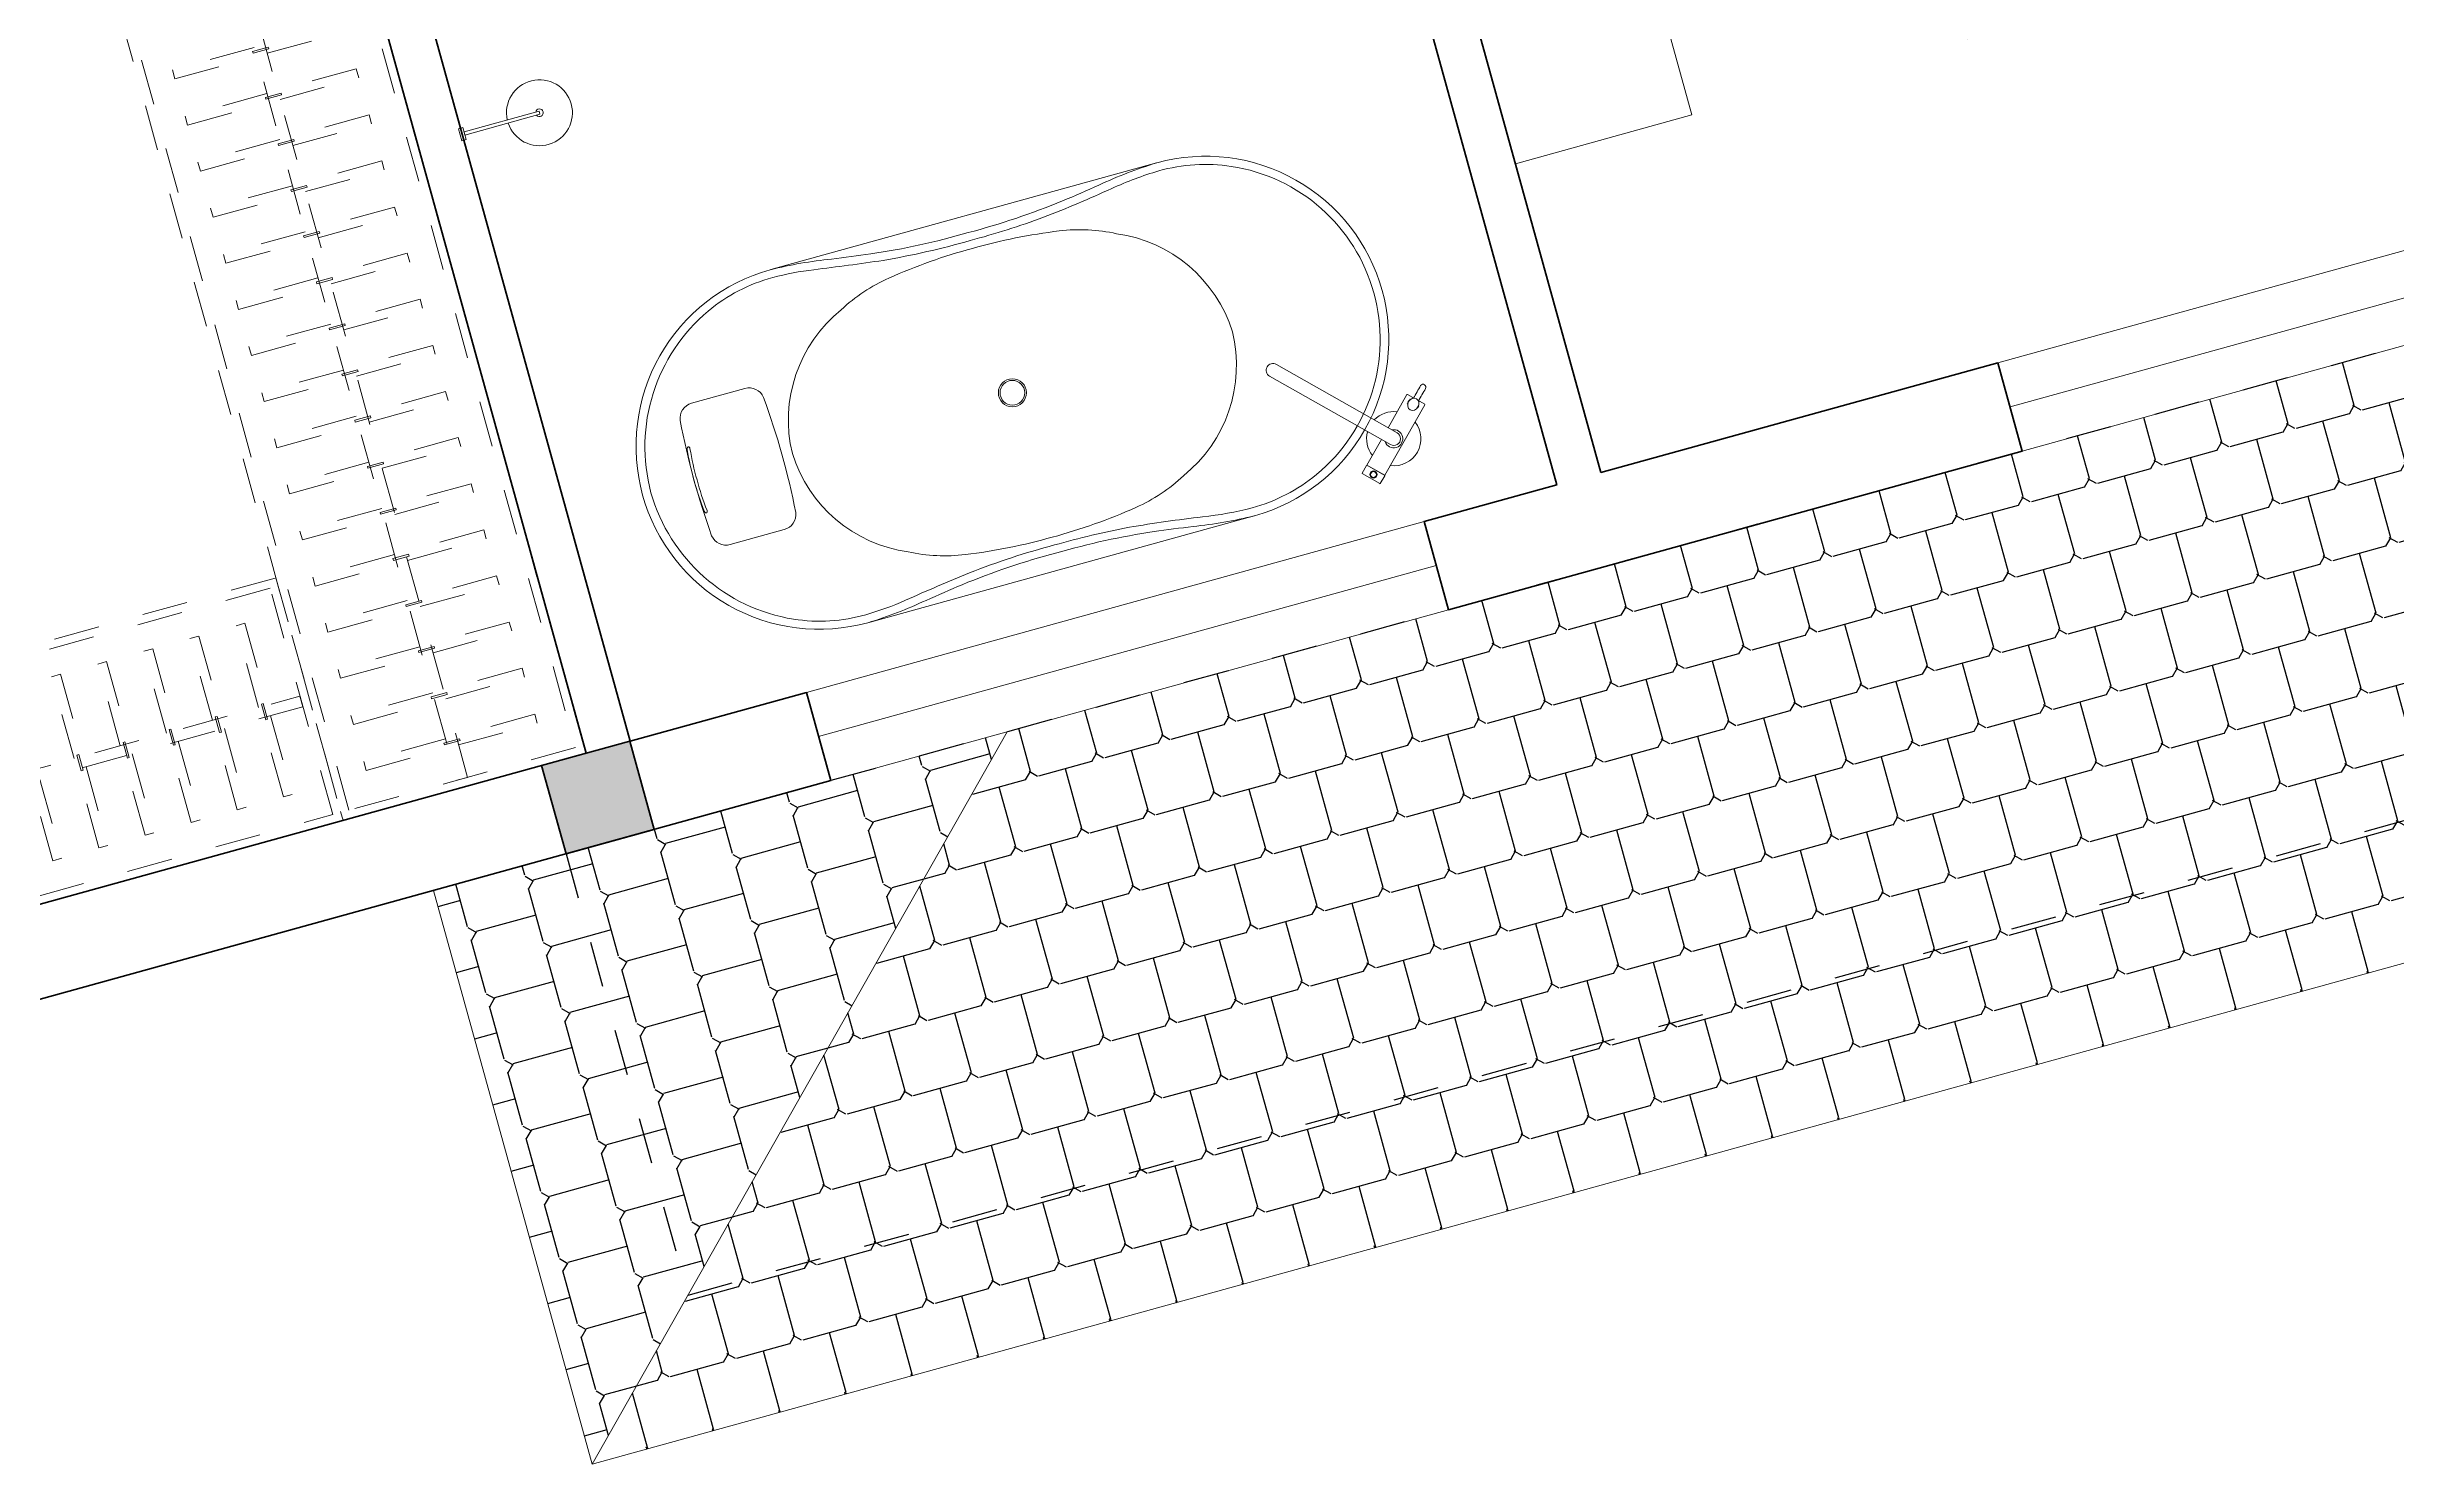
# Model space of a CAD drawing. Header units: metres. Extents: x 568332 to 569219, y 2065964 to 2066430.
# Drawn here: x 568445.01 to 568450.14, y 2066350.69 to 2066353.79 of the extents above; entities that cross this region are included whole.
import ezdxf

# ---------------------------------------------------------------- set-up
doc = ezdxf.new("R2010")
doc.units = ezdxf.units.M
doc.linetypes.add('HIDDEN', pattern=[0.375, 0.25, -0.125])
doc.linetypes.add('X-5M-G-MB PHONGNGU$0$HIDDEN2', pattern=[0.1875, 0.125, -0.0625])
doc.layers.get('0').update_dxf_attribs({"linetype": 'CONTINUOUS'})
doc.layers.get('DEFPOINTS').update_dxf_attribs({"linetype": 'CONTINUOUS'})
for name, color, linetype, lineweight in [('-CONCRETE', 1, 'CONTINUOUS', 35), ('-DIM', 9, 'CONTINUOUS', 13), ('-DOOR', 137, 'CONTINUOUS', 9), ('-FURNITURE', 46, 'CONTINUOUS', 9), ('-LINE1', 7, 'CONTINUOUS', 18), ('-WALL', 4, 'CONTINUOUS', 35)]:
    doc.layers.add(name, color=color, linetype=linetype, lineweight=lineweight)
doc.layers.add('13. NET HATCH', color=252, linetype='CONTINUOUS')

# ---------------------------------------------------------------- blocks, each defined once
blk = doc.blocks.new('*U279')
at = {"linetype": 'X-5M-G-MB PHONGNGU$0$HIDDEN2'}
for points in [[(0, 600.0000000004657), (0, 0), (1856.328824584533, -6.474040283905219e-10), (1856.328824584533, 599.9999999998182)], [(1836.328824584533, 579.9996613717449), (1836.328824584533, 19.99966137174504), (20, 20.00000000046566), (20, 580.0000000004657)], [(1836.328824584533, 286.6991212948271), (1836.328824584533, 313.0991212947339), (20, 313.0991212953813), (19.99999859370291, 286.6991212952417)], [(113.7817614636733, 319.1750910408318), (109.4317788550979, 319.1750910408318), (109.4317788550979, 280.441767644881), (113.7817614636733, 280.441767644881)], [(227.7817614636733, 319.1750910407849), (223.4317788550979, 319.1750910407849), (223.4317788550979, 280.4417676448341), (227.7817614636733, 280.4417676448341)], [(341.7817614636733, 319.175091040738), (337.4317788550979, 319.175091040738), (337.4317788550979, 280.4417676447872), (341.7817614636733, 280.4417676447872)], [(455.7817614636733, 319.1750910406911), (451.4317788550979, 319.1750910406911), (451.4317788550979, 280.4417676447403), (455.7817614636733, 280.4417676447403)], [(569.7817614636733, 319.1750910406442), (565.431778855098, 319.1750910406442), (565.431778855098, 280.4417676446934), (569.7817614636733, 280.4417676446934)], [(683.7817614636733, 319.1750910405973), (679.431778855098, 319.1750910405973), (679.431778855098, 280.4417676446465), (683.7817614636733, 280.4417676446465)], [(797.7817614636733, 319.1750910405504), (793.431778855098, 319.1750910405504), (793.431778855098, 280.4417676445996), (797.7817614636733, 280.4417676445996)], [(911.7817614636733, 319.1750910405035), (907.431778855098, 319.1750910405035), (907.431778855098, 280.4417676445527), (911.7817614636733, 280.4417676445527)], [(1025.781761463673, 319.1750910404566), (1021.431778855098, 319.1750910404566), (1021.431778855098, 280.4417676445057), (1025.781761463673, 280.4417676445057)], [(1139.781761463673, 319.1750910404097), (1135.431778855098, 319.1750910404097), (1135.431778855098, 280.4417676444588), (1139.781761463673, 280.4417676444588)], [(1253.781761463673, 319.1750910403628), (1249.431778855098, 319.1750910403628), (1249.431778855098, 280.4417676444119), (1253.781761463673, 280.4417676444119)], [(1367.781761463673, 319.1750910403159), (1363.431778855098, 319.1750910403159), (1363.431778855098, 280.441767644365), (1367.781761463673, 280.441767644365)], [(1481.781761463673, 319.175091040269), (1477.431778855098, 319.175091040269), (1477.431778855098, 280.4417676443181), (1481.781761463673, 280.4417676443181)], [(1595.781761463673, 319.175091040222), (1591.431778855098, 319.175091040222), (1591.431778855098, 280.4417676442712), (1595.781761463673, 280.4417676442712)], [(1709.781761463673, 319.1750910401751), (1705.431778855098, 319.1750910401751), (1705.431778855098, 280.4417676442243), (1709.781761463673, 280.4417676442243)], [(1823.781761463673, 319.1750910401282), (1819.431778855098, 319.1750910401282), (1819.431778855098, 280.4417676441774), (1823.781761463673, 280.4417676441774)]]:
    blk.add_lwpolyline(points, close=True, dxfattribs=at)
for points in [[(122.2409142897814, 313.1103512093413), (122.2409142897814, 515.2497102723445), (100.1765458012815, 515.2497102723445), (100.1765458012815, 313.1103512093413)], [(236.2409142897814, 313.1103512092944), (236.2409142897814, 515.2497102722975), (214.1765458012815, 515.2497102722975), (214.1765458012815, 313.1103512092944)], [(350.2409142897814, 313.1103512092475), (350.2409142897814, 515.2497102722507), (328.1765458012815, 515.2497102722507), (328.1765458012815, 313.1103512092475)], [(464.2409142897814, 313.1103512092006), (464.2409142897814, 515.2497102722037), (442.1765458012815, 515.2497102722037), (442.1765458012815, 313.1103512092006)], [(578.2409142897814, 313.1103512091537), (578.2409142897814, 515.2497102721569), (556.1765458012815, 515.2497102721569), (556.1765458012815, 313.1103512091537)], [(692.2409142897814, 313.1103512091068), (692.2409142897814, 515.24971027211), (670.1765458012815, 515.24971027211), (670.1765458012815, 313.1103512091068)], [(806.2409142897814, 313.1103512090599), (806.2409142897814, 515.249710272063), (784.1765458012815, 515.249710272063), (784.1765458012815, 313.1103512090599)], [(920.2409142897814, 313.110351209013), (920.2409142897814, 515.2497102720162), (898.1765458012815, 515.2497102720162), (898.1765458012815, 313.110351209013)], [(1034.240914289781, 313.1103512089661), (1034.240914289781, 515.2497102719692), (1012.176545801281, 515.2497102719692), (1012.176545801281, 313.1103512089661)], [(1148.240914289781, 313.1103512089192), (1148.240914289781, 515.2497102719224), (1126.176545801281, 515.2497102719224), (1126.176545801281, 313.1103512089192)], [(1262.240914289781, 313.1103512088723), (1262.240914289781, 515.2497102718754), (1240.176545801281, 515.2497102718754), (1240.176545801281, 313.1103512088723)], [(1376.240914289781, 313.1103512088254), (1376.240914289781, 515.2497102718285), (1354.176545801281, 515.2497102718285), (1354.176545801281, 313.1103512088254)], [(1490.240914289781, 313.1103512087785), (1490.240914289781, 515.2497102717816), (1468.176545801281, 515.2497102717816), (1468.176545801281, 313.1103512087785)], [(1604.240914289781, 313.1103512087315), (1604.240914289781, 515.2497102717347), (1582.176545801281, 515.2497102717347), (1582.176545801281, 313.1103512087315)], [(1718.240914289781, 313.1103512086846), (1718.240914289781, 515.2497102716878), (1696.176545801281, 515.2497102716878), (1696.176545801281, 313.1103512086846)], [(1832.240914289781, 313.1103512086377), (1832.240914289781, 515.2497102716409), (1810.176545801281, 515.2497102716409), (1810.176545801281, 313.1103512086377)], [(100.1765458012815, 286.7103512094345), (100.1765458012815, 92.0852110228024), (122.2409142897814, 92.0852110228024), (122.2409142897814, 286.7103512094345)], [(214.1765458012815, 286.7103512093876), (214.1765458012815, 92.08521102275549), (236.2409142897814, 92.08521102275549), (236.2409142897814, 286.7103512093876)], [(328.1765458012815, 286.7103512093407), (328.1765458012815, 92.08521102270858), (350.2409142897814, 92.08521102270858), (350.2409142897814, 286.7103512093407)], [(442.1765458012815, 286.7103512092938), (442.1765458012815, 92.08521102266168), (464.2409142897814, 92.08521102266168), (464.2409142897814, 286.7103512092938)], [(556.1765458012815, 286.7103512092469), (556.1765458012815, 92.08521102261477), (578.2409142897814, 92.08521102261477), (578.2409142897814, 286.7103512092469)], [(670.1765458012815, 286.7103512092), (670.1765458012815, 92.08521102256786), (692.2409142897814, 92.08521102256786), (692.2409142897814, 286.7103512092)], [(784.1765458012815, 286.7103512091531), (784.1765458012815, 92.08521102252095), (806.2409142897814, 92.08521102252095), (806.2409142897814, 286.7103512091531)], [(898.1765458012815, 286.7103512091062), (898.1765458012815, 92.08521102247404), (920.2409142897814, 92.08521102247404), (920.2409142897814, 286.7103512091062)], [(1012.176545801281, 286.7103512090592), (1012.176545801281, 92.08521102242715), (1034.240914289781, 92.08521102242715), (1034.240914289781, 286.7103512090592)], [(1126.176545801281, 286.7103512090123), (1126.176545801281, 92.08521102238024), (1148.240914289781, 92.08521102238024), (1148.240914289781, 286.7103512090123)], [(1240.176545801281, 286.7103512089654), (1240.176545801281, 92.08521102233333), (1262.240914289781, 92.08521102233333), (1262.240914289781, 286.7103512089654)], [(1354.176545801281, 286.7103512089186), (1354.176545801281, 92.08521102228642), (1376.240914289781, 92.08521102228642), (1376.240914289781, 286.7103512089186)], [(1468.176545801281, 286.7103512088717), (1468.176545801281, 92.0852110222395), (1490.240914289781, 92.0852110222395), (1490.240914289781, 286.7103512088717)], [(1582.176545801281, 286.7103512088247), (1582.176545801281, 92.0852110221926), (1604.240914289781, 92.0852110221926), (1604.240914289781, 286.7103512088247)], [(1696.176545801281, 286.7103512087778), (1696.176545801281, 92.0852110221457), (1718.240914289781, 92.0852110221457), (1718.240914289781, 286.7103512087778)], [(1810.176545801281, 286.7103512087309), (1810.176545801281, 92.08521102209879), (1832.240914289781, 92.08521102209879), (1832.240914289781, 286.7103512087309)]]:
    blk.add_lwpolyline(points, dxfattribs=at)
blk = doc.blocks.new('A$C4D045CFB')
at = {"layer": '13. NET HATCH'}
h = blk.add_hatch(dxfattribs=at)
h.set_pattern_fill('MAIGO-12', color=256, scale=300, angle=270)
h.set_pattern_definition([(270, (-1.653273178848927e-14, -90), (150, -75.00000000000003), [120, -30, 120, -30]), (0, (14.99999999999999, -75), (150, 74.99999999999996), [135, -165]), (315, (-1.102182119232618e-14, -60), (150.0000000028537, -75.0000000014269), [21.213203436, -403.0508652]), (45, (-1.653273178848927e-14, -90), (150.0000000028537, 75.00000000142683), [21.213203436, -403.0508652])])
h.paths.add_polyline_path([(-0.0008800443320069462, 6100.494044825784), (1299.999119955668, 4500.000660992693), (1299.999119955668, 1300.000660992693), (-0.0008800443320069462, 0.000660992693156004)])
h = blk.add_hatch(dxfattribs=at)
h.set_pattern_fill('MAIGO-12', color=256, scale=300)
h.set_pattern_definition([(0, (90, 0), (75, 150), [120, -30, 120, -30]), (90, (75, 15), (-74.99999999999999, 150), [135, -165]), (45, (60, 0), (75.00000000142687, 150.0000000028537), [21.213203436, -403.0508652]), (135, (90, 0), (-75.00000000142686, 150.0000000028537), [21.213203436, -403.0508652])])
h.paths.add_polyline_path([(1299.999119955668, 1300.000660992693), (1299.999119955668, 0.000660992693156004), (-0.0008800443320069462, 0.000660992693156004)])
at = {"layer": '-LINE1'}
for p, q in [((-0.0008800443320069462, 0.000660992693156004), (-0.0008800443320069462, 6100.494044825784)), ((-0.0008800443320069462, 0.000660992693156004), (1299.999119955668, 1300.000660992693)), ((1299.999119955668, 0.000660992693156004), (-0.0008800443320069462, 0.000660992693156004))]:
    blk.add_line(p, q, dxfattribs=at)
at = {"layer": 'DEFPOINTS', "linetype": 'HIDDEN', "ltscale": 5}
blk.add_lwpolyline([(1299.999119955668, 300.0006609926932), (299.999119955668, 300.0006609926932), (299.999119955668, 5800.494044825784), (1299.999119955668, 5800.494044825784)], close=True, dxfattribs=at)
blk = doc.blocks.new('G1600')
for p, q in [((137477.0741823114, -212827.2147267315), (139077.0741823114, -212827.2147267327)), ((137227.6935681712, -213391.7193460799), (137227.6935681718, -213076.8871672568)), ((139326.4547964507, -213391.7193460799), (139326.4547964501, -213076.8871672568)), ((137385.1096575831, -213234.3032566686), (137070.2774787599, -213234.3032566681)), ((139169.0387070388, -213234.3032566686), (139483.870885862, -213234.3032566681))]:
    blk.add_line(p, q)
blk.add_lwpolyline([(137477.074182311, -213484.2147267315), (137477.0741823123, -211484.2147267315), (139077.0741823123, -211484.2147267327), (139077.074182311, -213484.2147267327), (137477.074182311, -213484.2147267315)])
for points in [[(136977.074182316, -213484.2147267311), (136977.0741823163, -212984.3917867657), (137477.0741823113, -212984.3917867661), (137477.074182311, -213484.2147267315)], [(137617.074182311, -213375.2147267316), (137617.0741823112, -212998.7147267316), (138234.5741823112, -212998.714726732), (138234.574182311, -213375.214726732)], [(138937.074182311, -213375.2147267325), (138937.0741823112, -212998.7147267325), (138319.5741823112, -212998.7147267321), (138319.574182311, -213375.2147267321)], [(139577.0741823059, -213484.2147267331), (139577.0741823062, -212984.3917867677), (139077.0741823113, -212984.3917867673), (139077.074182311, -213484.2147267327)]]:
    blk.add_lwpolyline(points, close=True)
for centre, radius in [((137227.6935681715, -213234.3032566684), 157.4160894116067), ((139326.4547964504, -213234.3032566684), 157.4160894116067), ((137227.6935681715, -213234.3032566684), 82.41608941160666), ((139326.4547964504, -213234.3032566684), 82.41608941160666)]:
    blk.add_circle(centre, radius)
blk = doc.blocks.new('A$C5C575821')
at = {"layer": '-CONCRETE'}
h = blk.add_hatch(color=256, dxfattribs=at)
h.dxf.hatch_style = 1
h.paths.add_polyline_path([(-0.00237559899687767, 200.0000000000146), (-0.00237559899687767, 1.455191522836685e-11), (199.9976244010031, 1.455191522836685e-11), (199.9976244010031, 200.0000000000146)])
blk.add_lwpolyline([(-0.00237559899687767, 1.455191522836685e-11), (199.9976244010031, 1.455191522836685e-11), (199.9976244010031, 200.0000000000146), (-0.00237559899687767, 200.0000000000146)], close=True, dxfattribs=at)
blk = doc.blocks.new('A$C52EE6B0C')
for p, q in [((-17.20769670707523, 15.73427220259327), (17.21740616677562, 15.73427220259327)), ((-17.20769664159161, -15.76179078378482), (17.25286010079435, -15.76177874789573))]:
    blk.add_line(p, q)
for radius in [1.2047244094, 1.0625984252]:
    blk.add_circle((0.004854760598391294, -0.01375929062487558), radius)
for centre, radius, start, end in [((-17.24314525874797, -0.01207868778146803), 15.74633857169191, 90.00004679933201, 180.0060212317107), ((-17.25508472573711, 0.1019342582440004), 14.92367355756088, 89.89259614786677, 114.0143398310184), ((-18.18116453613038, -21.56814891623799), 37.31420158923805, 80.32537186998005, 88.55949406869577), ((-17.85723445771146, -16.41196067107376), 31.44385665188106, 80.95530103647799, 88.85173392611411), ((3.492732717044419, 116.0118507486186), 102.6900642221361, 260.8064278436171, 264.356453546728), ((10.00461303815246, 158.7953360565007), 145.2428134353977, 261.321760178495, 262.6566174950622), ((-0.8758374273893423, 77.0744670072454), 62.80248494290996, 262.9722866301048, 270.8034968767962), ((0.8855469487607479, 77.0744670072454), 62.80248494290996, 269.1965031232039, 277.0277133698951), ((-18.4352474148327, 226.8786012548953), 214.5500408366301, 276.9922117853802, 278.5967700074263), ((-9.994903516751947, 158.7953360565007), 145.2428134353977, 277.3433825049378, 278.678239821505), ((18.19087405753089, -21.56814891623799), 37.31420158923805, 91.44050593130423, 99.67462813001998), ((17.49661970126908, -11.01489087357186), 26.04177352760918, 90.57161639594337, 98.52623542419117), ((17.38028173809289, 0.6458196171442978), 14.38048270410287, 65.5240217261104, 90.57161639594337), ((17.25285478011938, -0.01207868778146803), 15.74633857169191, 359.9939787682893, 89.999953200668), ((-17.21041953764507, 0.001682114729192108), 15.03342542002128, 114.0143397923319, 180.0588324882195), ((-5.419667109847069, -2.205582012422383), 14.69270855791083, 98.51976196149644, 117.8512947361469), ((-0.2559751088847406, -36.67531980102649), 49.54707038386372, 89.69837733597764, 98.51976196149644), ((-0.4392543211579323, 89.40770245710155), 75.83928513553873, 265.3361413481834, 270.3355216603239), ((0.5786736126174219, 84.46415005414747), 70.89675459107134, 269.5362586194438, 275.7509718273354), ((0.26568463028525, -36.67531980102649), 49.54707038386372, 81.48023803850357, 90.30162266402236), ((5.429376631247578, -2.205582012422383), 14.69270855791083, 62.14870526385309, 81.48023803850357), ((17.03142645675689, -0.1205247127218172), 15.22249436628161, 0.4018525137937155, 65.5240217261104), ((-7.450100970658241, -0.4025184732163325), 12.18724008712164, 113.3669392692271, 178.1720206420629), ((7.459810492087854, -0.4025184732163325), 12.18724008712164, 1.827979357937088, 66.63306073077288), ((28.29923964393674, 2.770475775178056), 0.2863587186237817, 160.8078893687392, 185.677575747249), ((1.032724158198107, 0.0596931052277796), 27.11457574387047, 359.8447870516113, 5.677575747249001), ((28.14528837171383, 2.82406351249665), 0.1233475539422422, 123.474108831765, 160.8078893687392), ((28.11764562025201, 2.865868186636362), 0.07323016681635565, 85.79124561711077, 123.474108831765), ((28.11499697584077, 2.829875804425683), 0.1093198730242431, 39.09426345110634, 85.79124561711077), ((27.9923979784362, 2.718469867249951), 0.2748749163090767, 4.941295606222266, 41.00239497281166), ((1.841417531803017, 0.05082119413418695), 26.56153366930607, 359.8606935406443, 5.815426488843808), ((-17.24314525874797, -0.01544044824549928), 15.74633857169191, 179.9939787682893, 269.999953200668), ((-17.21041951692314, -0.02920073014684021), 15.03342545060523, 179.9411309193374, 245.9856601689816), ((-7.450100970658241, 0.3749993371893652), 12.18724008712164, 181.8279793579371, 246.6330607307729), ((7.459810492087854, 0.3749993371893652), 12.18724008712164, 293.3669392692271, 358.1720206420629), ((17.25285478011938, -0.01544044824549928), 15.74633857169191, 270.000046799332, 0.006021231710728335), ((17.0314264257031, 0.09300610912032425), 15.22249441194929, 294.4759783475301, 359.5981396082714), ((1.032724158198107, -0.08721224125474691), 27.11457574387047, 354.322424252751, 0.1552129483886985), ((1.841417531803017, -0.07834033016115427), 26.56153366930607, 354.1845735111562, 0.1393064593556944), ((28.29923964393674, -2.797994911205024), 0.2863587186237817, 174.322424252751, 199.1921106312608), ((28.14528837171383, -2.851582648523618), 0.1233475539422422, 199.1921106312608, 236.525891168235), ((28.11764562025201, -2.89338732266333), 0.07323016681635565, 236.525891168235, 274.2087543828892), ((28.11499697584077, -2.85739494045265), 0.1093198730242431, 274.2087543828892, 320.9057365488936), ((27.9923979784362, -2.745989003276918), 0.2748749163090767, 318.9976050271883, 355.0587043937777), ((-5.419667109847069, 2.178062876395416), 14.69270855791083, 242.1487052638531, 261.4802380385036), ((5.429376631247578, 2.178062876395416), 14.69270855791083, 278.5197619614964, 297.8512947361469), ((-17.25508472573711, -0.1294528978760354), 14.92367355756088, 245.9856601689816, 270.1074038521332), ((3.492732717044419, -116.0393693881924), 102.6900642221361, 95.64354645327202, 99.19357215638293), ((-0.2559751088847406, 36.64780066499952), 49.54707038386372, 261.4802380385036, 270.3016226640223), ((-0.4392543211579323, -89.43522109673359), 75.83928513553873, 89.66447833967614, 94.66385865181664), ((0.26568463028525, 36.64780066499952), 49.54707038386372, 269.6983773359776, 278.5197619614964), ((0.5786736126174219, -84.4916686937795), 70.89675459107134, 84.24902817266455, 90.4637413805562), ((-18.4352474148327, -226.9061198945274), 214.5500408366301, 81.40322999257371, 83.00778821461982), ((17.38028173809289, -0.6733382567763329), 14.38048270410287, 269.4283836040566, 294.4759782738896), ((-18.18116453613038, 21.54062978021102), 37.31420158923805, 271.4405059313042, 279.6746281300199), ((-17.85723445771146, 16.38444203144172), 31.44385665188106, 271.1482660738859, 279.044698963522), ((10.00461303815246, -158.8228551925276), 145.2428134353977, 97.3433825049378, 98.67823982150497), ((-0.8758374273893423, -77.10198614327237), 62.80248494290996, 89.19650312320385, 97.02771336989514), ((0.8855469487607479, -77.10198614327237), 62.80248494290996, 82.97228663010486, 90.80349687679617), ((-9.994903516751947, -158.8228551925276), 145.2428134353977, 81.32176017849503, 82.65661749506219), ((18.19087405753089, 21.54062978021102), 37.31420158923805, 260.32537186998, 268.5594940686958), ((17.49661970126908, 10.98737223393982), 26.04177352760918, 261.4737645758088, 269.4283836040566)]:
    blk.add_arc(centre, radius, start, end)
at = {"layer": 'DEFPOINTS'}
for tag, p in [('MODELNUMBER', (0, 0)), ('TRADENAME', (0, -0.001666666648816317)), ('PRODUCT', (0, -0.003333333355840296)), ('MATERIAL', (0, -0.005000000004656613))]:
    blk.add_attdef(tag, p, '', height=0.001, dxfattribs=at)
blk = doc.blocks.new('A$C4D835AF5')
at = {"layer": '-FURNITURE', "ltscale": 8}
for p, q in [((-3.937007874133997, 0.3346456687140744), (-3.937007874133997, 0.8661417323164642)), ((-3.856363968050573, 0.3149606298829895), (-3.917322834720835, 0.3149606298829895)), ((3.14960629917914, 0.905511811026372), (-3.897637795307674, 0.905511811026372)), ((-3.549881889834069, 0.4615121080132667), (-3.549881889834069, 0.4918150943994988)), ((-3.339881889871322, 0.4918150943994988), (-3.339881889871322, 0.4615121080132667)), ((-0.5905511811724864, 0), (-0.5905511811724864, -12.08661417319672)), ((0.5905511810560711, 0), (0.5905511810560711, -12.08661417319672)), ((3.14960629917914, -0.9055118109972682), (3.14960629917914, 0.905511811026372)), ((3.169291338417679, 0.8956692913197912), (3.14960629917914, 0.8956692913197912)), ((3.169291338417679, -0.8956692912906874), (3.169291338417679, 0.8956692913197912)), ((3.188976377830841, 0.905511811026372), (3.976377952611074, 0.905511811026372)), ((3.996062992024235, -0.8858222072885837), (3.996062992024235, 0.8858183881966397)), ((-3.937007874133997, -0.8661417323164642), (-3.937007874133997, -0.3346456698782276)), ((-3.859123134170659, -0.3149606298829895), (-3.917322834720835, -0.3149606298829895)), ((-0.5905511811724864, -0.9055118109972682), (-3.897637795307674, -0.9055118109972682)), ((-3.702086295757908, -0.4482994973659515), (-3.703305563307367, -0.4183928251150064)), ((-3.626116961007938, -0.4552132484968752), (-3.624325704469811, -0.4472871391335502)), ((-3.592593900160864, -0.4693618138844613), (-3.593808271281887, -0.4553162374941166)), ((-3.516390349017456, -0.4728221969853621), (-3.515662283170968, -0.4687519224826247)), ((-3.483023508393671, -0.4913916403020266), (-3.485677747870795, -0.4713251190551091)), ((-3.406740271369927, -0.4913916403020266), (-3.404085924616084, -0.4713243082514964)), ((-3.373373430629726, -0.4728221969853621), (-3.374101741297636, -0.4687505542242434)), ((-3.297169879544526, -0.4693618138844613), (-3.295955249399412, -0.4553132418950554)), ((-3.263646818697453, -0.4552132484968752), (-3.265438825008459, -0.4472838216461241)), ((-3.187677483947482, -0.4482994973659515), (-3.186458005278837, -0.4183876432944089)), ((3.14960629917914, -0.9055118109972682), (0.5905511810560711, -0.9055118109972682)), ((3.169291338417679, -0.8956692912906874), (3.14960629917914, -0.8956692912906874)), ((3.188976377830841, -0.9055118109972682), (3.976377952611074, -0.9055118109972682))]:
    blk.add_line(p, q, dxfattribs=at)
for radius in [0.3110236219999999, 0.264425112]:
    blk.add_circle((3.582677165279165, 0), radius, dxfattribs=at)
for centre, radius, start, end in [((-5.820766091346741e-11, 0), 2.3622047244, 22.54031043733562, 157.4596895626644), ((-5.172746209602337, -0.009833991935011), 0.2398274364867001, 175.3988683949836, 267.683684738816), ((-5.162281866127159, 0.001097322150599211), 0.2496571373087167, 92.26055198415715, 178.0931381794738), ((-5.411562051915098, -2528.914153773454), 2529.164725280366, 89.9660810117202, 89.99457585702427), ((-3.897637795307674, 0.8661417323164642), 0.03937007869999999, 90, 180), ((-3.917322834720835, 0.334645669296151), 0.0196850394, 180, 270), ((-3.444696608930826, -0.1800324727082625), 0.6800319107999998, 90.0155575041171, 98.89806549202986), ((-3.445067178807221, -0.1800325420044828), 0.6800319804999999, 81.10193476241767, 89.98433540355451), ((-5.820766091346741e-11, 0), 0.7874015747999998, 318.5903779145428, 221.4096220854572), ((-5.820766091346741e-11, 0), 0.5905511810999999, 0, 180), ((3.188976377830841, 0.8858267717296258), 0.0196850394, 90, 180), ((3.976377952611074, 0.8858267717296258), 0.0196850394, 0, 90), ((-4.563514047302306, 275.4393603570643), 275.6895205756396, 269.8713704548476, 270.134413801293), ((-3.917322834720835, -0.334645669296151), 0.0196850394, 90, 180), ((-3.897637795307674, -0.8661417323164642), 0.03937007869999999, 180, 270), ((-3.69050836347742, -0.4472920451080427), 0.01162168131717254, 184.9730588167124, 258.0340652050838), ((-3.646140178490896, -0.2514027326542418), 0.2124717066311285, 257.2815863172942, 272.5837431166033), ((-3.637047897733282, -0.4523756541602779), 0.01129324217511807, 272.4656825237923, 345.4476281752974), ((-3.581550852512009, -0.4681202150823083), 0.01111262650185997, 186.4149760746678, 247.4426638316044), ((-3.544597993255593, -0.2922010583861265), 0.190689105969796, 257.5175194414243, 274.7853332085882), ((-3.528885980602354, -0.4692233995883726), 0.01300354377461912, 270.8627506118385, 343.9333648868276), ((-3.471052158158273, -0.4887641616223846), 0.01225629918881619, 192.3790292665462, 260.142289403178), ((-3.445049900154117, -0.295684714539675), 0.2070703525339242, 262.2005895473907, 277.9341143868692), ((-3.417906698421575, -0.4895470514893532), 0.01131775609399448, 277.3077516790804, 350.6199838641652), ((-3.361692738719285, -0.4698820120247547), 0.01204505090893129, 194.128595859641, 259.0416995531207), ((-3.342932183295488, -0.2742454641556833), 0.2085271705549764, 264.2062775251951, 279.0284077801071), ((-3.310024282021914, -0.4671465401770547), 0.01304389132053663, 269.1875638990808, 350.2219325995679), ((-3.252893783501349, -0.4524938771792222), 0.01109156189044463, 194.1921654394817, 261.8514003855582), ((-3.243402015476022, -0.2392133744724561), 0.2245328352159587, 267.1755962354845, 281.6727780298017), ((-3.20032295252895, -0.4465554517519195), 0.01276517026006314, 280.6032237323427, 352.1473828500294), ((-5.820766091346741e-11, 0), 2.3622047244, 202.5403104373356, 255.4906014981622), ((-5.820766091346741e-11, 0), 2.3622047244, 284.5092583305358, 337.4596895626644), ((3.188976377830841, -0.8858267716132104), 0.0196850394, 180, 270), ((3.976377952611074, -0.8858267716132104), 0.0196850394, 270, 0), ((-5.820766091346741e-11, -12.08661417319672), 0.5905511810999999, 180, 0)]:
    blk.add_arc(centre, radius, start, end, dxfattribs=at)
blk.add_ellipse((-3.444881830888335, -0.001299991592532024), major_axis=(0.5549964930499999, 1.979270000163069e-05), ratio=0.8491940411667758, dxfattribs=at)
for tag, p in [('TRADENAME', (-0.004336408572271466, 0.006709126027999446)), ('MODELNUMBER', (-0.004336408572271466, 0.008375792705919594)), ('PRODUCT', (-0.004336408572271466, 0.005042459379183128)), ('MATERIAL', (-0.004336408572271466, 0.003375792701262981))]:
    blk.add_attdef(tag, p, '', height=0.0009999999999999998, dxfattribs=at)
blk = doc.blocks.new('A$C513779E1')
at = {"layer": '-FURNITURE', "ltscale": 5}
for p, q in [((-155.6625374760479, -560.0783866103739), (-155.7294287066907, -682.401587806642)), ((164.3432983346283, -560.8332392722368), (164.2771489713341, -681.6467351429164))]:
    blk.add_line(p, q, dxfattribs=at)
for centre, radius, start, end in [((-121.4878484364599, -559.7927261032164), 34.19417278572232, 97.79750243116446, 180.4786434526798), ((-0.6689657662063837, -2204.394539417699), 1683.161974464355, 85.38531070575098, 94.27462811813768), ((130.1318487897515, -560.5699191978201), 34.19417278572232, 359.5587913522712, 82.23993242050727), ((-121.5204483158886, -682.7208517771214), 34.19417278572232, 179.4650466896637, 262.1461876813734), ((-1.108293259516358, 961.925919180736), 1683.174451148718, 265.7381508572186, 274.6274353095529), ((130.1000457536429, -681.8764492999762), 34.19417278572232, 277.7037576779385, 0.3848987823128964)]:
    blk.add_arc(centre, radius, start, end, dxfattribs=at)
at = {"layer": '-FURNITURE', "ltscale": 8}
ref = blk.add_blockref('A$C4D835AF5', (-319.1728307064623, 776.0634860619903), dxfattribs=dict(at, xscale=-25.08682081009749, yscale=25.08682081009749, zscale=25.08682081009749, rotation=45))
ref.add_attrib('MODELNUMBER', 'K-T97328-4', (-319.2622246555984, 776.3067276431248), dxfattribs={"layer": 'DEFPOINTS', "height": 0.02508682081009749, "rotation": 224.9999999436282})
ref.add_attrib('TRADENAME', 'PURIST', (-319.232659548521, 776.2771625341848), dxfattribs={"layer": 'DEFPOINTS', "height": 0.02508682081009749, "rotation": 224.9999999436282})
ref.add_attrib('PRODUCT', 'BATH FILLER', (-319.2030944600701, 776.2475974475965), dxfattribs={"layer": 'DEFPOINTS', "height": 0.02508682081009749, "rotation": 224.9999999436282})
ref.add_attrib('MATERIAL', 'PREMIUM MATERIALS', (-319.1735293529928, 776.2180323405191), dxfattribs={"layer": 'DEFPOINTS', "height": 0.02508682081009749, "rotation": 224.9999999436282})
at = {"layer": '-FURNITURE', "xscale": 25.39829667096628, "yscale": 25.39829667096628, "zscale": 25.39829667096628, "rotation": 270}
blk.add_blockref('A$C52EE6B0C', (0, 0), dxfattribs=at).add_auto_attribs({'MODELNUMBER': 'K-1800', 'TRADENAME': 'ABRAZO', 'PRODUCT': 'BATH', 'MATERIAL': 'LITHOCAST'})
blk = doc.blocks.new('A$Cbeb9f07c')
for points in [[(241.8256940754072, 68.46290551844868), (241.826999517798, 75.4738509405579), (72.00065272211214, 75.50547271186952), (71.9993472797214, 68.4945272897603)], [(251.997474831951, 58.42171609785873), (252.0025189203152, 85.51125168570434), (241.828868840792, 85.51314602568164), (241.8238247524278, 58.42361043783603)]]:
    blk.add_lwpolyline(points, close=True)
for radius, start, end in [(72, 2.780001346980878, 357.1986616345336), (8.346062492523743, 24.82487611239994, 335.153786868532)]:
    blk.add_arc((71.99999999998545, 72), radius, start, end)
blk = doc.blocks.new('*U259')
at = {"linetype": 'X-5M-G-MB PHONGNGU$0$HIDDEN2'}
for points in [[(0, 600.0000000004657), (0, 0), (2421.832438847273, -8.800904927324484e-10), (2421.832438847273, 599.9999999995855)], [(2401.832438847273, 579.9996613715122), (2401.832438847273, 19.99966137151235), (20, 20.00000000046566), (20, 580.0000000004657)], [(2401.832438847273, 286.6991212945944), (2401.832438847273, 313.0991212945012), (20, 313.0991212953813), (19.99999859370291, 286.6991212952417)], [(113.7817614636733, 319.1750910408318), (109.4317788550979, 319.1750910408318), (109.4317788550979, 280.441767644881), (113.7817614636733, 280.441767644881)], [(227.7817614636733, 319.1750910407849), (223.4317788550979, 319.1750910407849), (223.4317788550979, 280.4417676448341), (227.7817614636733, 280.4417676448341)], [(341.7817614636733, 319.175091040738), (337.4317788550979, 319.175091040738), (337.4317788550979, 280.4417676447872), (341.7817614636733, 280.4417676447872)], [(455.7817614636733, 319.1750910406911), (451.4317788550979, 319.1750910406911), (451.4317788550979, 280.4417676447403), (455.7817614636733, 280.4417676447403)], [(569.7817614636733, 319.1750910406442), (565.431778855098, 319.1750910406442), (565.431778855098, 280.4417676446934), (569.7817614636733, 280.4417676446934)], [(683.7817614636733, 319.1750910405973), (679.431778855098, 319.1750910405973), (679.431778855098, 280.4417676446465), (683.7817614636733, 280.4417676446465)], [(797.7817614636733, 319.1750910405504), (793.431778855098, 319.1750910405504), (793.431778855098, 280.4417676445996), (797.7817614636733, 280.4417676445996)], [(911.7817614636733, 319.1750910405035), (907.431778855098, 319.1750910405035), (907.431778855098, 280.4417676445527), (911.7817614636733, 280.4417676445527)], [(1025.781761463673, 319.1750910404566), (1021.431778855098, 319.1750910404566), (1021.431778855098, 280.4417676445057), (1025.781761463673, 280.4417676445057)], [(1139.781761463673, 319.1750910404097), (1135.431778855098, 319.1750910404097), (1135.431778855098, 280.4417676444588), (1139.781761463673, 280.4417676444588)], [(1253.781761463673, 319.1750910403628), (1249.431778855098, 319.1750910403628), (1249.431778855098, 280.4417676444119), (1253.781761463673, 280.4417676444119)], [(1367.781761463673, 319.1750910403159), (1363.431778855098, 319.1750910403159), (1363.431778855098, 280.441767644365), (1367.781761463673, 280.441767644365)], [(1481.781761463673, 319.175091040269), (1477.431778855098, 319.175091040269), (1477.431778855098, 280.4417676443181), (1481.781761463673, 280.4417676443181)], [(1595.781761463673, 319.175091040222), (1591.431778855098, 319.175091040222), (1591.431778855098, 280.4417676442712), (1595.781761463673, 280.4417676442712)], [(1709.781761463673, 319.1750910401751), (1705.431778855098, 319.1750910401751), (1705.431778855098, 280.4417676442243), (1709.781761463673, 280.4417676442243)], [(1823.781761463673, 319.1750910401282), (1819.431778855098, 319.1750910401282), (1819.431778855098, 280.4417676441774), (1823.781761463673, 280.4417676441774)], [(1937.781761463673, 319.1750910400813), (1933.431778855098, 319.1750910400813), (1933.431778855098, 280.4417676441305), (1937.781761463673, 280.4417676441305)], [(2051.781761463673, 319.1750910400344), (2047.431778855098, 319.1750910400344), (2047.431778855098, 280.4417676440836), (2051.781761463673, 280.4417676440836)], [(2165.781761463673, 319.1750910399875), (2161.431778855098, 319.1750910399875), (2161.431778855098, 280.4417676440366), (2165.781761463673, 280.4417676440366)], [(2279.781761463673, 319.1750910399406), (2275.431778855098, 319.1750910399406), (2275.431778855098, 280.4417676439897), (2279.781761463673, 280.4417676439897)]]:
    blk.add_lwpolyline(points, close=True, dxfattribs=at)
for points in [[(122.2409142897814, 313.1103512093413), (122.2409142897814, 515.2497102723445), (100.1765458012815, 515.2497102723445), (100.1765458012815, 313.1103512093413)], [(236.2409142897814, 313.1103512092944), (236.2409142897814, 515.2497102722975), (214.1765458012815, 515.2497102722975), (214.1765458012815, 313.1103512092944)], [(350.2409142897814, 313.1103512092475), (350.2409142897814, 515.2497102722507), (328.1765458012815, 515.2497102722507), (328.1765458012815, 313.1103512092475)], [(464.2409142897814, 313.1103512092006), (464.2409142897814, 515.2497102722037), (442.1765458012815, 515.2497102722037), (442.1765458012815, 313.1103512092006)], [(578.2409142897814, 313.1103512091537), (578.2409142897814, 515.2497102721569), (556.1765458012815, 515.2497102721569), (556.1765458012815, 313.1103512091537)], [(692.2409142897814, 313.1103512091068), (692.2409142897814, 515.24971027211), (670.1765458012815, 515.24971027211), (670.1765458012815, 313.1103512091068)], [(806.2409142897814, 313.1103512090599), (806.2409142897814, 515.249710272063), (784.1765458012815, 515.249710272063), (784.1765458012815, 313.1103512090599)], [(920.2409142897814, 313.110351209013), (920.2409142897814, 515.2497102720162), (898.1765458012815, 515.2497102720162), (898.1765458012815, 313.110351209013)], [(1034.240914289781, 313.1103512089661), (1034.240914289781, 515.2497102719692), (1012.176545801281, 515.2497102719692), (1012.176545801281, 313.1103512089661)], [(1148.240914289781, 313.1103512089192), (1148.240914289781, 515.2497102719224), (1126.176545801281, 515.2497102719224), (1126.176545801281, 313.1103512089192)], [(1262.240914289781, 313.1103512088723), (1262.240914289781, 515.2497102718754), (1240.176545801281, 515.2497102718754), (1240.176545801281, 313.1103512088723)], [(1376.240914289781, 313.1103512088254), (1376.240914289781, 515.2497102718285), (1354.176545801281, 515.2497102718285), (1354.176545801281, 313.1103512088254)], [(1490.240914289781, 313.1103512087785), (1490.240914289781, 515.2497102717816), (1468.176545801281, 515.2497102717816), (1468.176545801281, 313.1103512087785)], [(1604.240914289781, 313.1103512087315), (1604.240914289781, 515.2497102717347), (1582.176545801281, 515.2497102717347), (1582.176545801281, 313.1103512087315)], [(1718.240914289781, 313.1103512086846), (1718.240914289781, 515.2497102716878), (1696.176545801281, 515.2497102716878), (1696.176545801281, 313.1103512086846)], [(1832.240914289781, 313.1103512086377), (1832.240914289781, 515.2497102716409), (1810.176545801281, 515.2497102716409), (1810.176545801281, 313.1103512086377)], [(1946.240914289781, 313.1103512085908), (1946.240914289781, 515.2497102715939), (1924.176545801281, 515.2497102715939), (1924.176545801281, 313.1103512085908)], [(2060.240914289781, 313.1103512085439), (2060.240914289781, 515.2497102715471), (2038.176545801281, 515.2497102715471), (2038.176545801281, 313.1103512085439)], [(2174.240914289781, 313.110351208497), (2174.240914289781, 515.2497102715001), (2152.176545801281, 515.2497102715001), (2152.176545801281, 313.110351208497)], [(2288.240914289781, 313.1103512084501), (2288.240914289781, 515.2497102714533), (2266.176545801281, 515.2497102714533), (2266.176545801281, 313.1103512084501)], [(100.1765458012815, 286.7103512094345), (100.1765458012815, 92.0852110228024), (122.2409142897814, 92.0852110228024), (122.2409142897814, 286.7103512094345)], [(214.1765458012815, 286.7103512093876), (214.1765458012815, 92.08521102275549), (236.2409142897814, 92.08521102275549), (236.2409142897814, 286.7103512093876)], [(328.1765458012815, 286.7103512093407), (328.1765458012815, 92.08521102270858), (350.2409142897814, 92.08521102270858), (350.2409142897814, 286.7103512093407)], [(442.1765458012815, 286.7103512092938), (442.1765458012815, 92.08521102266168), (464.2409142897814, 92.08521102266168), (464.2409142897814, 286.7103512092938)], [(556.1765458012815, 286.7103512092469), (556.1765458012815, 92.08521102261477), (578.2409142897814, 92.08521102261477), (578.2409142897814, 286.7103512092469)], [(670.1765458012815, 286.7103512092), (670.1765458012815, 92.08521102256786), (692.2409142897814, 92.08521102256786), (692.2409142897814, 286.7103512092)], [(784.1765458012815, 286.7103512091531), (784.1765458012815, 92.08521102252095), (806.2409142897814, 92.08521102252095), (806.2409142897814, 286.7103512091531)], [(898.1765458012815, 286.7103512091062), (898.1765458012815, 92.08521102247404), (920.2409142897814, 92.08521102247404), (920.2409142897814, 286.7103512091062)], [(1012.176545801281, 286.7103512090592), (1012.176545801281, 92.08521102242715), (1034.240914289781, 92.08521102242715), (1034.240914289781, 286.7103512090592)], [(1126.176545801281, 286.7103512090123), (1126.176545801281, 92.08521102238024), (1148.240914289781, 92.08521102238024), (1148.240914289781, 286.7103512090123)], [(1240.176545801281, 286.7103512089654), (1240.176545801281, 92.08521102233333), (1262.240914289781, 92.08521102233333), (1262.240914289781, 286.7103512089654)], [(1354.176545801281, 286.7103512089186), (1354.176545801281, 92.08521102228642), (1376.240914289781, 92.08521102228642), (1376.240914289781, 286.7103512089186)], [(1468.176545801281, 286.7103512088717), (1468.176545801281, 92.0852110222395), (1490.240914289781, 92.0852110222395), (1490.240914289781, 286.7103512088717)], [(1582.176545801281, 286.7103512088247), (1582.176545801281, 92.0852110221926), (1604.240914289781, 92.0852110221926), (1604.240914289781, 286.7103512088247)], [(1696.176545801281, 286.7103512087778), (1696.176545801281, 92.0852110221457), (1718.240914289781, 92.0852110221457), (1718.240914289781, 286.7103512087778)], [(1810.176545801281, 286.7103512087309), (1810.176545801281, 92.08521102209879), (1832.240914289781, 92.08521102209879), (1832.240914289781, 286.7103512087309)], [(1924.176545801281, 286.710351208684), (1924.176545801281, 92.08521102205188), (1946.240914289781, 92.08521102205188), (1946.240914289781, 286.710351208684)], [(2038.176545801281, 286.7103512086371), (2038.176545801281, 92.08521102200497), (2060.240914289781, 92.08521102200497), (2060.240914289781, 286.7103512086371)], [(2152.176545801281, 286.7103512085902), (2152.176545801281, 92.08521102195806), (2174.240914289781, 92.08521102195806), (2174.240914289781, 286.7103512085902)], [(2266.176545801281, 286.7103512085433), (2266.176545801281, 92.08521102191116), (2288.240914289781, 92.08521102191116), (2288.240914289781, 286.7103512085433)]]:
    blk.add_lwpolyline(points, dxfattribs=at)
blk = doc.blocks.new('M41-T3')
at = {"layer": '-DOOR'}
for points in [[(201264.7348676089, -1621914.925159686), (201064.7348676088, -1621914.925159686), (201064.7348676088, -1623314.925159686), (201264.7348676089, -1623314.925159686)], [(201264.7348676088, -1626015.413587502), (201064.7348676088, -1626015.413587502), (201064.7348676088, -1624615.413587502), (201264.7348676088, -1624615.413587502)]]:
    blk.add_lwpolyline(points, close=True, dxfattribs=at)
for points in [[(201164.7348676089, -1623314.925159686), (201164.7348676089, -1621914.925159686)], [(201164.7348676088, -1624615.413587502), (201164.7348676088, -1626015.413587502)]]:
    blk.add_lwpolyline(points, dxfattribs=at)
at = {"layer": '-FURNITURE'}
blk.add_lwpolyline([(198764.7349251727, -1623814.760423056), (200364.7349251727, -1623814.760423564), (200364.7349251026, -1624214.761016521), (198764.7349251026, -1624214.761016013)], close=True, dxfattribs=at)
at = {"layer": '-WALL'}
for p, q in [((201064.7348676088, -1623314.925159686), (201064.7348676092, -1624214.760980329)), ((201064.7348676092, -1624214.760980329), (197364.8113234111, -1624214.761139688)), ((201064.7348676083, -1626015.413587502), (201264.7348676088, -1626015.413587502)), ((201064.7348676083, -1626015.413587502), (201064.7348676085, -1626414.76098033)), ((201264.7348676088, -1626015.413587502), (201264.7348676089, -1629067.04834337)), ((201064.7348676085, -1626414.76098033), (198844.7217986034, -1626414.760978689)), ((198844.7217986034, -1626514.760978723), (201064.7348676086, -1626514.76098042)), ((201064.7348676086, -1626514.76098042), (201064.734867609, -1628988.694623071))]:
    blk.add_line(p, q, dxfattribs=at)
for points in [[(197364.8113240029, -1624314.760980329), (201064.7348676093, -1624314.760980329), (201064.7348676088, -1624615.413587502), (201264.7348676088, -1624615.413587502), (201264.7348676089, -1623314.925159686)], [(201064.7348676088, -1623314.925159686), (201264.7348676089, -1623314.925159686)]]:
    blk.add_lwpolyline(points, dxfattribs=at)
at = {"layer": '-FURNITURE', "xscale": -1}
for name, p, rotation in [('G1600', (61287.66068530278, -1834674.057924987), 180), ('A$Cbeb9f07c', (199760.9875611427, -1626167.847807477), 90)]:
    blk.add_blockref(name, p, dxfattribs=dict(at, rotation=rotation))
at = {"layer": '-FURNITURE', "extrusion": (0, 0, -1), "yscale": 0.916666666665974, "zscale": -0.916666666665974}
for name, p, xscale, rotation in [('*U259', (-201064.734867545, -1626515.413587502), -0.916666666665974, 180), ('*U279', (-201064.7348675724, -1627065.413587502), 0.916666666665974, 270)]:
    blk.add_blockref(name, p, dxfattribs=dict(at, xscale=xscale, rotation=rotation))
at = {"layer": '-WALL', "xscale": -1}
for name, p in [('A$C4D045CFB', (202564.7339875646, -1626915.414249428)), ('A$C5C575821', (201264.732491946, -1626615.413587502))]:
    blk.add_blockref(name, p, dxfattribs=at)
at = {"xscale": -1, "rotation": 2.001145129604254e-05}
blk.add_blockref('A$C513779E1', (200553.5352273545, -1625407.081689642), dxfattribs=at)

msp = doc.modelspace()

# ---------------------------------------------------------------- block references
at = {"layer": '-DIM', "xscale": 0.001, "yscale": 0.001, "zscale": 0.001, "rotation": 285.4590240793294}
msp.add_blockref('M41-T3', (569960.2636629492, 2066979.582005315), dxfattribs=at)

doc.saveas('drawing.dxf')
